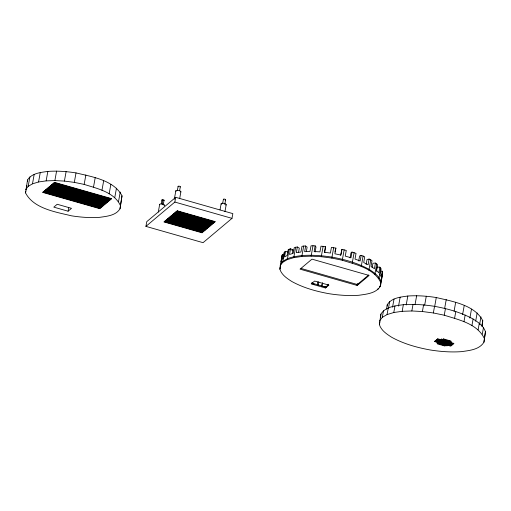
<?xml version="1.0" encoding="UTF-8"?>
<svg xmlns="http://www.w3.org/2000/svg" width="511" height="511" viewBox="0 0 511 511"><rect width="100%" height="100%" fill="white"/><g stroke="black" fill="none" stroke-linecap="round" stroke-linejoin="round"><path stroke-width="0.77" d="M25.55 192.915L27.543 179.949C31.714 173.133 40.688 172.469 47.836 171.415C57.258 170.744 66.705 171.447 76.018 172.91C91.622 176.697 113.915 180.076 122.008 195.828L120.015 208.788C115.85 215.61 106.876 216.268 99.722 217.328C90.3 217.999 80.859 217.29 71.54 215.827C55.935 212.039 33.649 208.66 25.55 192.915L25.812 191.459M27.428 181.348L27.543 179.949M120.015 208.788L122.008 195.828M382.311 275.774L382.381 274.982L380.44 286.186C376.007 293.442 366.451 294.144 358.843 295.275C348.815 295.984 338.767 295.237 328.854 293.678C316.015 291.353 303.266 287.795 291.781 281.478C286.99 278.399 281.74 275.001 279.907 269.291L282.091 255.155L282.621 254.459L284.097 254.817M280.079 268.345L280.386 264.621C284.825 257.365 294.374 256.663 301.982 255.538C312.01 254.823 322.058 255.577 331.971 257.129C344.81 259.454 357.559 263.018 369.044 269.335C373.835 272.408 379.092 275.806 380.919 281.516L380.44 286.186M281.778 258.879L281.848 258.087L281.593 259.505M282.091 255.155L280.999 261.626M381.359 280.66L382.624 272.05L382.222 271.2L380.727 271.06M379.386 324.626L380.893 314.124C385.511 306.581 395.444 305.846 403.358 304.677C413.782 303.936 424.239 304.716 434.548 306.338C447.898 308.753 461.158 312.457 473.103 319.024C478.085 322.224 483.547 325.763 485.45 331.696L483.936 342.198C479.324 349.741 469.392 350.476 461.478 351.645C451.047 352.386 440.597 351.606 430.288 349.984C416.938 347.569 403.677 343.865 391.733 337.298C386.75 334.098 381.283 330.56 379.386 324.626L379.916 321.681M380.638 317.222L380.893 314.124M387.185 306.063L387.306 304.645C391.515 297.76 400.586 297.089 407.81 296.022C417.334 295.345 426.877 296.054 436.285 297.536C452.056 301.362 474.578 304.773 482.761 320.691L482.065 326.465M483.936 342.198L485.45 331.696M26.074 190.003L26.336 188.546M26.598 187.09L26.859 185.634M25.837 189.415L28.188 186.343L29.893 176.876M28.188 186.343L32.493 183.826L34.192 174.36M32.493 183.826L38.561 181.98L40.267 172.514M38.561 181.98L46.137 180.881L47.836 171.415M46.137 180.881L54.875 180.575L56.58 171.108M54.875 180.575L64.412 181.086L66.111 171.619M68.084 211.209L71.489 208.347L57.206 204.272L53.802 207.134L68.084 211.209L68.742 207.568M64.412 181.086L74.312 182.376L76.018 172.91M120.309 205.294C113.864 191.944 97.084 188.527 84.162 184.401L85.861 174.934M93.513 187.071L95.218 177.604M101.964 190.264L103.669 180.798M109.15 193.841L110.855 184.375M114.751 197.655L116.457 188.189M118.526 201.526L120.232 192.059M145.922 226.379L146.772 221.646L175.707 197.329L232.844 213.624L231.994 218.357L203.059 242.674L145.922 226.379L174.858 202.062L175.707 197.329M158.289 212.071L159.675 204.381M161.201 204.01L161.936 199.954M162.185 203.838L162.913 199.782M163.201 204.949L164.05 200.216M174.308 199.303L175.829 190.839M177.374 190.431L178.103 186.374M179.591 190.846L180.319 186.79M179.648 198.709L180.894 191.791M205.109 230.231L167.02 219.366L166.675 219.653L204.77 230.518L205.352 228.877M209.874 226.226L171.785 215.361L171.44 215.648L209.536 226.514L210.117 224.872M220.024 209.912L221.129 203.761M222.675 203.352L223.403 199.296M224.77 204.445L225.619 199.712M224.949 211.631L226.194 204.707M281.082 262.347L281.337 260.923M279.907 269.291L280.341 266.889M282.621 254.459L281.599 260.137L283.037 258.259L284.059 252.581L285.566 251.316L287.616 251.993M280.213 265.567L282.717 262.296L284.589 251.885M285.566 251.316L284.544 256.995L287.169 255.455L288.191 249.777L289.169 249.208L290.542 248.787L292.944 249.828L292.305 253.379M282.717 262.296L287.297 259.62L289.169 249.208M290.542 248.787L289.52 254.472L293.231 253.341L294.253 247.663L295.626 247.241L297.345 246.992L299.305 248.129L298.539 252.389M287.297 259.62L293.755 257.653L295.626 247.241M297.345 246.992L296.323 252.67L300.947 252L301.969 246.321L303.687 246.072L305.667 246.002L307.111 247.183L306.345 251.444M293.755 257.653L301.816 256.484L303.687 246.072M305.667 246.002L304.645 251.68L309.985 251.495L311.007 245.817L312.994 245.746L315.153 245.861L316.002 247.037L315.108 252.006M301.816 256.484L311.116 256.164L312.994 245.746M315.153 245.861L314.131 251.546L319.956 251.853L320.978 246.174L325.379 246.583L325.609 247.694L324.715 252.664M312.668 282.276L312.413 283.694L314.559 284.308M311.116 256.164L321.266 256.701L323.137 246.289M317.363 284.768L317.874 281.925M318.129 285.33L318.768 281.778M325.379 246.583L324.357 252.262L330.413 253.054L331.435 247.369L335.906 248.122L334.884 253.801L340.901 255.04L341.923 249.362L346.273 250.422L345.251 256.107L350.968 257.736L351.99 252.057L356.026 253.386L355.004 259.064L360.166 261.012L361.188 255.334L363.104 256.056L364.733 256.867L363.711 262.552L368.099 264.736L369.121 259.058L370.75 259.869L372.021 260.731L370.999 266.41L374.422 268.735L375.444 263.056L372.934 263.274L372.168 267.534M321.713 285.828L321.968 284.41M322.505 282.692L321.866 286.243L326.376 287.169M325.488 287.987L328.892 285.125L314.61 281.05L311.205 283.912L325.488 287.987L325.66 287.035L328.496 284.653M321.266 256.701L331.805 258.081L333.677 247.663M327.985 285.649L328.241 284.225M334.992 251.974L335.376 249.841M340.62 255.34L341.923 249.362M382.624 272.05L380.746 282.468C373.886 268.256 356.033 264.628 342.281 260.233L344.152 249.822M350.073 257.883L350.968 252.913L351.99 252.057M352.232 263.069L354.11 252.658M358.703 260.974L359.597 256.005L361.188 255.334M357.042 285.17L357.298 283.746L358.997 283.688M357.195 285.457L369.108 275.442L311.972 259.147L300.059 269.163L357.195 285.457L357.361 284.512L368.687 274.995M361.232 266.474L363.104 256.056M366.132 264.481L367.026 259.511L369.121 259.058M368.878 270.281L370.75 259.869M374.838 274.337L376.709 263.919L375.444 263.056M376.3 271.392L377.067 267.132L379.871 267.164L381.129 268.895L380.107 274.579L381.2 276.879L382.222 271.2M379.871 267.164L378.849 272.848L376.543 270.479L377.565 264.8L376.709 263.919M378.855 278.457L380.727 268.045M377.942 289.456L378.114 288.511M380.887 281.44L381.142 280.022M381.398 278.604L381.653 277.179M379.705 320.755L382.305 317.35L383.493 310.726M386.495 309.129L387.306 304.645M382.305 317.35L387.063 314.565L388.258 307.941M388.469 308.267L389.676 301.541M392.544 307.22L394.026 298.999M387.063 314.565L393.783 312.521L394.977 305.897M398.548 306.102L400.158 297.134M393.783 312.521L402.163 311.308L403.358 304.677M406.2 304.99L407.81 296.022M402.163 311.308L411.84 310.969L413.035 304.345M415.034 304.684L416.644 295.716M411.84 310.969L422.393 311.531L423.587 304.901M424.667 305.195L426.276 296.227M422.393 311.531L433.354 312.962L434.548 306.338M434.676 306.504L436.285 297.536M444.621 308.548L446.237 299.58M484.256 338.327C477.121 323.546 458.552 319.771 444.251 315.204L445.445 308.58M454.075 311.244L455.684 302.276M454.605 318.155L455.793 311.531M462.615 314.469L464.231 305.501M463.956 321.694L465.151 315.063M469.877 318.091L471.487 309.123M471.909 325.654L473.103 319.024M475.671 321.189L477.146 312.968M478.111 329.87L479.305 323.246M479.618 324.357L480.96 316.884M481.822 325.922L482.761 320.691M482.288 334.156L483.476 327.532M335.503 249.132L335.906 248.122M379.36 286.875L380.197 285.783M291.762 250.192L292.944 249.828M163.795 200.587L163.865 200.574A1.118 0.39 10.2 0 0 163.718 199.999A1.118 0.39 10.2 0 0 162.172 199.807A1.118 0.39 10.2 0 0 162.313 200.382M74.312 182.376L84.162 184.401M331.805 258.081L342.281 260.233M433.354 312.962L444.251 315.204M174.858 202.062L231.994 218.357M300.992 268.428L357.361 284.512M311.371 282.966L325.66 287.035M223.505 199.514A1.131 0.39 10.2 0 1 224.035 199.066A1.131 0.39 10.2 0 1 225.517 199.488A1.131 0.39 10.2 0 1 224.987 199.935M221.365 204.259A2.574 0.894 10.2 0 1 223.869 203.365A2.574 0.894 10.2 0 1 225.747 205.077M162.351 204.566A1.118 0.39 10.2 0 1 162.626 204.636M164.114 205.805A2.561 0.888 10.2 0 0 164.401 204.854A2.561 0.888 10.2 0 0 161.93 203.991L161.284 203.94A2.561 0.888 10.2 0 0 159.649 204.611M178.582 186.809A1.131 0.39 10.2 0 1 178.294 186.215A1.131 0.39 10.2 0 1 179.846 186.355A1.131 0.39 10.2 0 1 180.127 186.949M176.065 191.344A2.574 0.894 10.2 0 1 178.237 190.392A2.574 0.894 10.2 0 1 180.753 191.995M43.001 192.098L42.656 192.385L99.792 208.68L100.137 208.392L43.001 192.098M43.678 191.529L43.339 191.817L100.475 208.111L100.814 207.824L43.678 191.529M44.361 190.954L44.023 191.242L101.159 207.536L101.497 207.249L44.361 190.954M45.038 190.386L44.7 190.667L101.836 206.968L102.181 206.68L45.038 190.386M45.722 189.811L45.383 190.098L102.519 206.393L102.858 206.105L45.722 189.811M46.405 189.236L46.06 189.524L103.196 205.818L103.541 205.537L46.405 189.236M47.082 188.668L46.744 188.955L103.88 205.25L104.218 204.962L47.082 188.668M47.766 188.093L47.427 188.38L104.563 204.675L104.902 204.387L47.766 188.093M48.443 187.524L48.104 187.812L105.24 204.106L105.579 203.819L48.443 187.524M49.126 186.949L48.788 187.237L105.924 203.531L106.262 203.244L49.126 186.949M49.81 186.381L49.465 186.662L106.601 202.963L106.946 202.675L49.81 186.381M50.487 185.806L50.148 186.093L107.284 202.388L107.623 202.101L50.487 185.806M51.17 185.231L50.832 185.519L107.968 201.813L108.306 201.532L51.17 185.231M51.847 184.663L51.509 184.95L108.645 201.245L108.984 200.957L51.847 184.663M52.531 184.088L52.192 184.375L109.328 200.67L109.667 200.382L52.531 184.088M53.214 183.519L52.869 183.8L110.006 200.101L110.35 199.814L53.214 183.519M53.891 182.944L53.553 183.232L110.689 199.526L111.028 199.239L53.891 182.944M54.575 182.376L54.236 182.657L111.372 198.958L111.711 198.67L54.575 182.376M164.293 221.653L163.954 221.94L202.043 232.805L202.388 232.518L164.293 221.653M164.976 221.084L164.638 221.372L202.726 232.23L203.065 231.949L164.976 221.084M165.653 220.509L165.315 220.797L203.404 231.662L203.748 231.374L165.653 220.509M166.337 219.941L165.998 220.222L204.087 231.087L204.426 230.8L166.337 219.941M167.697 218.797L167.359 219.078L205.448 229.944L205.792 229.656L167.697 218.797M168.381 218.223L168.042 218.51L206.131 229.375L206.47 229.088L168.381 218.223M169.058 217.648L168.719 217.935L206.808 228.8L207.153 228.513L169.058 217.648M169.741 217.079L169.403 217.367L207.492 228.225L207.83 227.944L169.741 217.079M170.425 216.504L170.08 216.792L208.175 227.657L208.514 227.369L170.425 216.504M171.102 215.936L170.763 216.217L208.852 227.082L209.197 226.795L171.102 215.936M172.463 214.792L172.124 215.074L210.213 225.939L210.558 225.651L172.463 214.792M173.146 214.218L172.807 214.505L210.896 225.37L211.235 225.083L173.146 214.218M173.829 213.643L173.485 213.93L211.58 224.795L211.918 224.508L173.829 213.643M174.507 213.074L174.168 213.362L212.257 224.22L212.602 223.939L174.507 213.074M175.19 212.499L174.845 212.787L212.94 223.652L213.279 223.364L175.19 212.499M175.867 211.931L175.529 212.212L213.617 223.077L213.962 222.79L175.867 211.931M176.55 211.356L176.212 211.643L214.301 222.509L214.639 222.221L176.55 211.356M177.234 210.788L176.889 211.069L214.984 221.934L215.323 221.646L177.234 210.788M435.027 341.105L434.516 341.533L450.702 346.151L451.213 345.723L435.027 341.105M435.704 340.53L435.193 340.958L451.385 345.577L451.896 345.149L435.704 340.53M436.388 339.962L435.877 340.39L452.063 345.008L452.574 344.574L436.388 339.962M437.065 339.387L436.56 339.815L452.746 344.433L453.257 344.005L437.065 339.387M437.748 338.812L437.237 339.247L453.429 343.858L453.934 343.43L437.748 338.812M437.32 342.523L436.809 342.958L447.042 345.87L447.553 345.442L437.32 342.523M441.408 339.093L440.897 339.521L451.13 342.44L451.641 342.012L441.408 339.093M438.029 343.494L437.518 343.922L444.972 346.049L445.483 345.621L438.029 343.494M443.478 338.914L442.967 339.342L450.421 341.469L450.932 341.041L443.478 338.914"/></g></svg>
